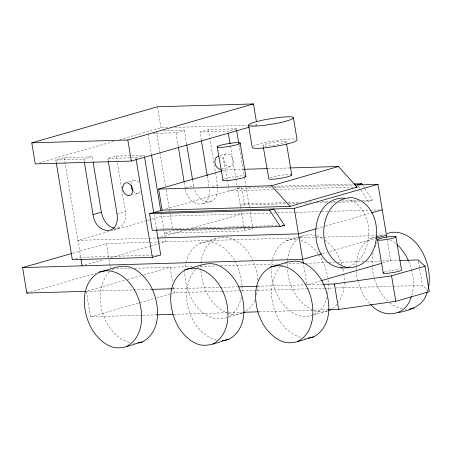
<?xml version="1.0" encoding="UTF-8"?>
<svg xmlns="http://www.w3.org/2000/svg" width="452" height="452" viewBox="0 0 452 452"><rect width="100%" height="100%" fill="white"/><g stroke="black" fill="none" stroke-linecap="round" stroke-linejoin="round"><path stroke-width="0.34" stroke-dasharray="2.26 1.69" d="M184.891 270.539C185.365 259.764 189.817 248.148 200.066 243.216C210.078 241.136 220.067 235.142 230.48 238.221C247.261 244.786 256.889 263.081 257.815 280.415M241.249 297.088C239.865 304.823 235.808 312.767 228.633 316.558M241.876 292.371L242.232 289.675L241.995 286.325M258.148 285.11L256.414 295.794M271.324 267.313L272.132 261.25M287.24 262.742L287.512 260.725M287.602 260.047C288.32 252.018 291.613 243.379 298.439 238.69M327.683 293.862L328.576 287.127L327.966 278.409M344.492 282.556L343.243 291.986L340.119 300.145L338.525 302.258M356.052 266.155L357.306 256.719L360.425 248.56L365.21 242.232L371.324 238.159L385.245 234.159M373.132 252.826L371.968 261.584L372.301 266.279M131.368 183.614C131.865 179.958 136.651 179.105 138.696 182.015M254.736 300.19L253.775 302.699L248.995 309.027L245.656 311.253M272.398 259.228L275.522 251.069L280.302 244.741L286.415 240.667L299.676 236.859M327.09 297.184C323.688 313.812 305.552 322.378 291.416 311.874C277.963 301.97 271.098 285.088 271.149 268.663M375.143 247.131L375.861 245.25M411.755 295.303C413.998 287.077 413.964 278.099 411.557 269.889M427.428 291.365L428.151 289.478M140.25 191.411L138.385 193.196L131.939 195.044M109.35 271.584C90.394 292.913 102.881 335.689 130.577 342.791M195.298 269.561C177.048 291.173 189.179 332.113 216.242 340.141M280.602 266.522C261.651 287.856 274.132 330.632 301.829 337.734M376.341 243.99L377.137 242.939M336.932 304.365L335.339 306.479L331.452 309.072M263.296 146.889L263.064 145.504L263.527 145.047A11.899 1.492 -9.4 0 1 271.906 142.64L277.901 141.674A11.577 1.452 -9.4 0 1 285.901 141.436L286.455 143.154M286.229 141.77L285.766 142.233A11.899 1.492 -9.4 0 1 277.387 144.634L271.392 145.606A11.577 1.452 -9.4 0 1 263.392 145.838L263.064 145.504M225.915 153.974C219.904 157.217 225.136 170.088 231.577 166.037C233.842 163.545 233.373 159.658 231.831 156.912C229.384 151.81 223.378 154.358 219.474 155.821M114.006 229.266C122.961 228.893 127.131 219.316 125.396 211.474L117.034 160.946M185.478 189.36C188.269 207.558 211.559 210.434 209.253 188.653M202.925 203.733C207.621 202.287 213.508 201.829 215.971 196.869C217.423 193.761 218.124 190.286 217.672 186.868M111.571 270.098L113.243 268.991M215.983 238.65C204.564 244.255 200.089 258.013 200.954 269.997M197.366 267.923L199.033 266.81M298.998 238.317L302.332 236.097L309.36 234.56L315.473 235.469M281.161 266.155L283.941 264.301M349.057 266.669C375.657 255.544 375.29 209.112 348.198 198.953M39.324 162.726L114.311 141.194M119.712 139.645L160.923 127.809L168.63 127.583M56.184 162.121L55.839 160.042L64.218 157.641L92.225 156.81L93.027 161.658M55.839 160.042L83.846 159.217L92.225 156.81M152.883 133.442L175.992 132.758L184.365 130.357L186.659 144.199M108.31 161.274L107.853 158.505L116.232 156.104L144.239 155.273L144.47 156.658M201.372 140.357L199.999 132.052L208.378 129.645L236.385 128.82L236.611 130.204M107.853 158.505L135.866 157.68L144.239 155.273M236.385 128.82L228.006 131.221L199.999 132.052M255.6 125.362L256.951 124.972L256.612 122.938M128.617 181.907L133.775 180.433M230.526 166.737L222.152 169.144C226.819 166.2 224.751 158.149 220.022 156.307M222.243 170.816L225.627 169.845L243.255 169.325M185.8 187.947L193.535 185.727L192.62 180.19M117.023 213.881L125.396 211.474M212.389 186.501L217.542 185.021L209.751 137.95M165.878 209.039L241.673 187.275L244.425 203.892L285.229 202.682M146.815 220.582L77.913 240.368L148.375 238.283M147.493 220.39L150.866 219.418M151.544 219.226L161.68 216.316L295.105 212.372M244.425 203.892L240.238 205.089L288.077 203.677M72.591 253.244L106.367 243.543L382.228 235.396M75.563 258.793L80.716 257.312L150.911 255.239M160.635 237.227L184.28 230.441M191.71 228.305L241.701 213.954M84.829 265.064L103.067 259.827M110.503 257.691L149.68 246.442M150.358 246.25L165.895 241.786L161.274 213.881M30.194 292.099L95.722 273.285M244.509 230.899L252.883 228.492L172.862 230.853L164.483 233.26L244.509 230.899L241.362 211.886M364.052 201.434L368.278 201.309L372.465 200.106L365.165 188.992M142.007 315.264L90.564 316.784L86.343 291.308L124.848 280.257M127.554 279.477L141.064 275.601M143.764 274.822L170.11 267.256L172.732 283.093M316.711 228.616L324.818 226.288M325.491 226.09L370.753 213.095M300.343 236.667L302.332 236.097M90.564 316.784L156.087 297.97M156.765 297.772L171.624 293.506M172.302 293.314L174.331 292.732L221.548 291.337M322.276 253.696L327.005 252.34M329.706 251.566L374.968 238.571M321.089 280.72L306.902 284.794L303.484 264.143M382.561 263.07L390.669 260.742L386.912 238.023M228.955 317.101L242.877 313.1L235.848 314.637L229.062 313.631M313.309 315.117L329.226 310.552M138.385 193.196L135.899 193.27L133.459 191.608M211.299 201.326C203.197 204.061 196.213 195.925 194.337 188.789M119.158 227.785L116.147 228.441L114.864 228.254M200.066 243.216C214.084 237.961 227.785 248.753 234.565 260.346M286.415 240.667L293.444 239.131L298.196 239.837M371.324 238.159L375.798 237.181M376.437 237.04L378.352 236.622M226.966 317.671C200.982 325.299 184.139 293.06 184.8 271.211M327.949 310.829L322.197 312.083L314.728 310.976L313.496 310.366M174.941 127.396L247.137 125.266M250.645 125.159L256.951 124.972M163.358 130.973L184.365 130.357M267.94 168.59L289.8 167.946M247.99 187.088L250.798 187.009M267.646 186.512L269.754 186.45M273.262 186.343L352.588 184.004M237.486 188.478L271.211 187.484M274.692 187.382L354.012 185.037M273.432 189.574L229.107 190.885L228.435 186.812M276.245 189.49L352.927 187.23M288.043 202.603L301.411 202.208M309.145 201.976L313.366 201.852M321.813 201.603L328.847 201.394M333.067 201.27L335.881 201.185M341.509 201.021L358.391 200.524M361.911 200.417L372.465 200.106M288.777 203.66L297.924 203.389M304.959 203.18L309.179 203.055M316.214 202.846L327.474 202.513M330.288 202.434L335.209 202.287M338.729 202.18L359.832 201.558M295.806 212.355L321.106 211.604M321.807 211.587L327.977 211.4M330.237 211.338L378.725 209.903M156.471 229.141L166.319 228.853M167.02 228.831L183.907 228.333M186.721 228.249L205.01 227.712M205.716 227.689L221.898 227.209M224.712 227.13L243.001 226.588M243.707 226.565L278.878 225.525M149.081 238.266L156.833 238.034M151.618 255.216L157.228 255.052M112.701 268.957L130.34 268.431M134.572 268.307L193.371 266.573M200.417 266.364L216.627 265.883M220.644 265.765L277.234 264.092M284.845 263.872L301.902 263.363M305.428 263.262L326.57 262.635M329.293 262.555L335.028 262.386M337.757 262.307L363.922 261.533M366.685 261.454L399.161 260.493M86.343 291.308L151.691 289.382M172.856 288.755L237.164 286.856M257.516 286.252L322.44 284.336M222.254 291.314L306.117 288.839M306.823 288.817L324.446 288.297M325.146 288.274L333.604 288.026M336.424 287.941L392.099 286.297M392.805 286.28L422.405 285.404L428.304 290.777M142.713 315.242L156.81 314.824M173.726 314.326L242.792 312.287M259.002 311.807L327.361 309.789M402.348 308.874L399.636 308.473L392.24 304.801L390.138 302.953M405.065 309.275L406.421 309.479M304.546 338.136L305.902 338.339M133.289 343.198L134.651 343.396M390.132 239.871L393.217 241.402L395.839 243.707M316.829 235.667L322.994 238.729M300.913 240.238L308.309 243.91L315.129 249.899L318.022 253.849M312.88 310.061C297.105 303.128 288.342 285.376 287.393 268.787M228.379 313.53C211.383 306.868 201.75 288.223 200.999 270.663M325.276 240.261C333.203 246.272 338.768 255.064 341.695 264.493M388.042 301.111C378.573 292.489 373.16 279.635 372.346 266.946M369.499 303.377L363.719 295.484L359.374 286.218L358.153 281.551M318.434 254.414L320.909 257.798L325.254 267.064L327.869 277.065M363.25 186.071L364.781 188.411M358.289 186.105L360.594 189.614M360.978 190.196L368.278 201.309M408.715 261.465L410.162 264.556L411.382 269.222M234.854 260.962L238.91 269.612L241.526 279.618L241.95 285.653M357.978 280.884L356.758 276.212L356.43 271.516M342.915 269.16L343.786 272.494M193.535 185.727L194.174 188.179M418.416 261.307L419.558 268.194M419.671 268.878L422.405 285.404M239.018 144.736L244.289 176.579M244.402 177.269L245.781 185.574M245.894 186.269L249.673 209.112M250.137 211.881L252.538 226.412M230.413 145.759L235.797 178.291M235.916 178.981L240.905 209.135M225.627 169.845L227.198 179.348M227.311 180.026L228.322 186.134M208.378 129.645L209.638 137.261M207.332 176.348L209.163 187.422M175.992 132.758L178.28 146.606M184.241 182.597L185.156 188.134M157.437 106.768L160.923 127.809M156.358 131.182L159.799 151.945M159.912 152.64L165.528 186.557M166.099 190.015L169.195 208.705M169.308 209.395L169.653 211.474M170.11 214.242L172.517 228.78M147.985 133.589L151.42 154.352M173.415 287.223L174.331 292.732M154.059 214.598L156.499 229.339M135.866 157.68L136.092 159.064M116.232 156.104L116.921 160.257M106.367 243.543L108.875 258.691M108.988 259.38L110.011 265.573M110.13 266.262L110.356 267.64M83.846 159.217L84.191 161.291M64.218 157.641L80.874 258.267M356.148 267.494L356.385 270.85M343.882 273.839L344.447 281.884M287.065 264.092L287.348 268.115M217.542 185.021L217.627 186.252M253.075 146.369A23.092 2.893 -9.4 0 1 269.324 141.702L280.958 139.826A22.459 2.814 -9.4 0 1 296.088 139.25M224.395 179.071A11.899 1.492 -9.4 0 1 231.548 177.218L237.543 176.252A11.577 1.452 -9.4 0 1 244.453 175.834M270.251 177.715A11.899 1.492 -9.4 0 1 277.404 175.868L283.398 174.901A11.577 1.452 -9.4 0 1 291.404 174.664M384.392 272.166A9.52 1.192 -9.4 0 1 390.116 270.686L394.912 269.912A9.26 1.158 -9.4 0 1 400.02 269.556"/><path stroke-width="0.68" d="M428.236 288.805C431.615 272.635 426.62 255.307 415.953 242.82C408.828 235.068 397.709 229.514 387.24 233.588M411.275 296.563C406.167 316.541 383.155 319.163 370.55 304.298M427.191 291.992C424.083 305.693 410.535 310.309 398.218 312.614M217.209 146.86L217.672 146.403A11.899 1.492 -9.4 0 1 226.051 143.996L232.045 143.03A11.577 1.452 -9.4 0 1 240.046 142.792L245.871 176.348L245.408 176.811A11.899 1.492 -9.4 0 1 237.034 179.218L231.04 180.184A11.577 1.452 -9.4 0 1 223.034 180.421L217.209 146.86L217.536 147.194A11.577 1.452 -9.4 0 0 225.537 146.957L231.531 145.99A11.899 1.492 -9.4 0 0 239.91 143.589L240.374 143.126M248.51 125.114L249.408 124.221A23.092 2.893 -9.4 0 1 265.657 119.554L277.291 117.678A22.459 2.814 -9.4 0 1 292.817 117.221L293.45 117.865L297.117 140.018L296.218 140.911A23.092 2.893 -9.4 0 1 279.963 145.572L268.335 147.448A22.459 2.814 -9.4 0 1 252.809 147.911L252.176 147.262L248.51 125.114L249.142 125.758A22.459 2.814 -9.4 0 0 264.669 125.3L276.296 123.424A23.092 2.893 -9.4 0 0 292.546 118.757L293.45 117.865M222.712 180.088L223.175 179.625M286.574 143.849L291.726 174.997L291.263 175.455A11.899 1.492 -9.4 0 1 282.89 177.862L276.895 178.828A11.577 1.452 -9.4 0 1 268.889 179.065L263.409 147.584M377.544 239.752L377.917 239.385A9.52 1.192 -9.4 0 1 384.618 237.464L389.415 236.69A9.26 1.158 -9.4 0 1 395.816 236.498L401.574 269.991L401.206 270.358A9.52 1.192 -9.4 0 1 394.506 272.285L389.709 273.053A9.26 1.158 -9.4 0 1 383.307 273.245L377.544 239.752L377.804 240.023A9.26 1.158 -9.4 0 0 384.206 239.831L389.002 239.057A9.52 1.192 -9.4 0 0 395.703 237.136L396.076 236.763M383.042 272.98L383.415 272.612M99.547 272.081C79.253 283.144 82.072 312.095 91.948 329.401C96.751 337.062 103.316 343.786 111.943 346.961C122.362 350.034 132.351 344.04 142.357 341.961C162.658 330.898 159.833 301.947 149.957 284.641C145.154 276.98 138.589 270.262 129.961 267.081C119.548 264.008 109.559 270.002 99.547 272.081C117.441 265.872 132.984 283.042 138.391 298.473C144.081 314.575 143.448 337.604 126.441 346.531M185.896 269.528C165.596 280.596 168.421 309.547 178.297 326.852C183.1 334.514 189.665 341.232 198.292 344.413C208.705 347.486 218.695 341.492 228.706 339.412C249.001 328.344 246.182 299.393 236.306 282.088C231.503 274.426 224.938 267.708 216.31 264.533C205.892 261.454 195.902 267.448 185.896 269.528C203.79 263.324 219.327 280.489 224.734 295.924C230.43 312.027 229.797 335.056 212.79 343.983M270.799 267.019C250.504 278.087 253.323 307.038 263.2 324.344C268.002 332.005 274.573 338.723 283.201 341.904C293.614 344.978 303.603 338.983 313.615 336.904C333.909 325.835 331.09 296.885 321.214 279.579C316.411 271.918 309.84 265.2 301.213 262.024C290.8 258.945 280.811 264.94 270.799 267.019C288.698 260.815 304.236 277.98 309.643 293.416C315.338 309.518 314.699 332.548 297.698 341.475M243.436 312.733L244.549 311.993M329.226 310.552L330.892 309.439M249.521 127.108L131.3 161.053L35.273 163.89L31.787 142.849L157.437 106.768L253.47 103.932L256.391 121.582M31.787 142.849L127.82 140.007L253.47 103.932M290.506 167.924L338.463 166.511L357.148 187.105L290.133 206.344L162.093 210.123L158.612 189.083L221.565 171.009M108.31 161.274L117.023 213.881C120.243 237.311 95.445 234.345 93.016 214.593L101.389 212.186L93.14 162.347M149.533 213.734L269.567 210.186L273.754 208.988L284.511 225.362L280.319 226.565L152.279 230.345L149.533 213.734L162.5 210.01M158.612 189.083L271.449 185.749L338.463 166.511M85.371 291.337L26.815 293.071L22.6 267.595L71.913 253.436M357.521 184.936L361.713 183.732L362.481 184.902M153.72 212.53L294.252 208.378L378.019 184.326L386.793 237.34M26.815 293.071L28.165 292.681M56.297 162.81L72.337 259.719L152.364 257.352L160.742 254.945L156.567 229.74M316.033 228.808L298.473 233.853L157.539 238.018M371.431 212.903L382.239 209.801M321.604 253.894L302.687 259.324L22.6 267.595M375.646 238.373L386.454 235.272M321.767 280.528L381.889 263.267M323.146 284.314L334.423 283.98L391.562 275.822L425.066 266.2L429.287 291.67L395.777 301.292L338.638 309.456L328.067 309.767M218.745 156.115C212.157 157.635 214.824 169.076 220.943 169.404M137.883 342.938L142.357 341.961M222.316 340.808L228.706 339.412M409.02 309.157L414.134 308.044M308.501 338.023L313.615 336.904M344.786 198.134C307.19 196.445 305.891 265.606 342.339 267.838M348.961 267.753C384.912 266.273 386.025 202.677 351.419 197.575C315.462 199.055 314.355 262.652 348.961 267.753L340.955 267.991M243.961 169.302L267.234 168.613M353.989 183.958L361.713 183.732M354.713 185.015L378.019 184.326M355.741 187.145L357.148 187.105M282.398 225.424L284.511 225.362M399.862 260.471L418.19 259.928L425.066 266.2M151.691 289.382L172.325 288.772M238.47 286.817L256.9 286.274M156.81 314.824L173.02 314.349M243.492 312.264L258.295 311.829M114.226 228.158C106.904 226.667 102.7 219.017 101.389 212.186M396.89 244.628L400.037 247.391L405.817 255.29L408.427 260.849M291.399 174.664L291.726 174.997M245.549 176.014L245.871 176.348M271.449 185.749L290.133 206.344M269.567 210.186L280.319 226.565M132.47 190.258L131.724 188.67L131.153 185.23M391.562 275.822L395.777 301.292M334.423 283.98L338.638 309.456M294.252 208.378L303.371 263.454M236.611 130.204L238.792 143.352M228.35 133.3L230.068 143.685M201.49 141.047L207.219 175.658M186.772 144.889L192.501 179.5M178.399 147.295L184.128 181.902M151.533 155.047L160.816 211.112M144.583 157.352L153.753 212.722M136.092 159.064L152.364 257.352M127.82 140.007L131.3 161.053M84.304 161.985L93.016 214.593M80.987 258.956L82.128 265.838M122.995 186.015C120.413 191.693 129.724 200.518 132.408 192.416C134.99 186.738 125.679 177.913 122.995 186.015"/></g></svg>
